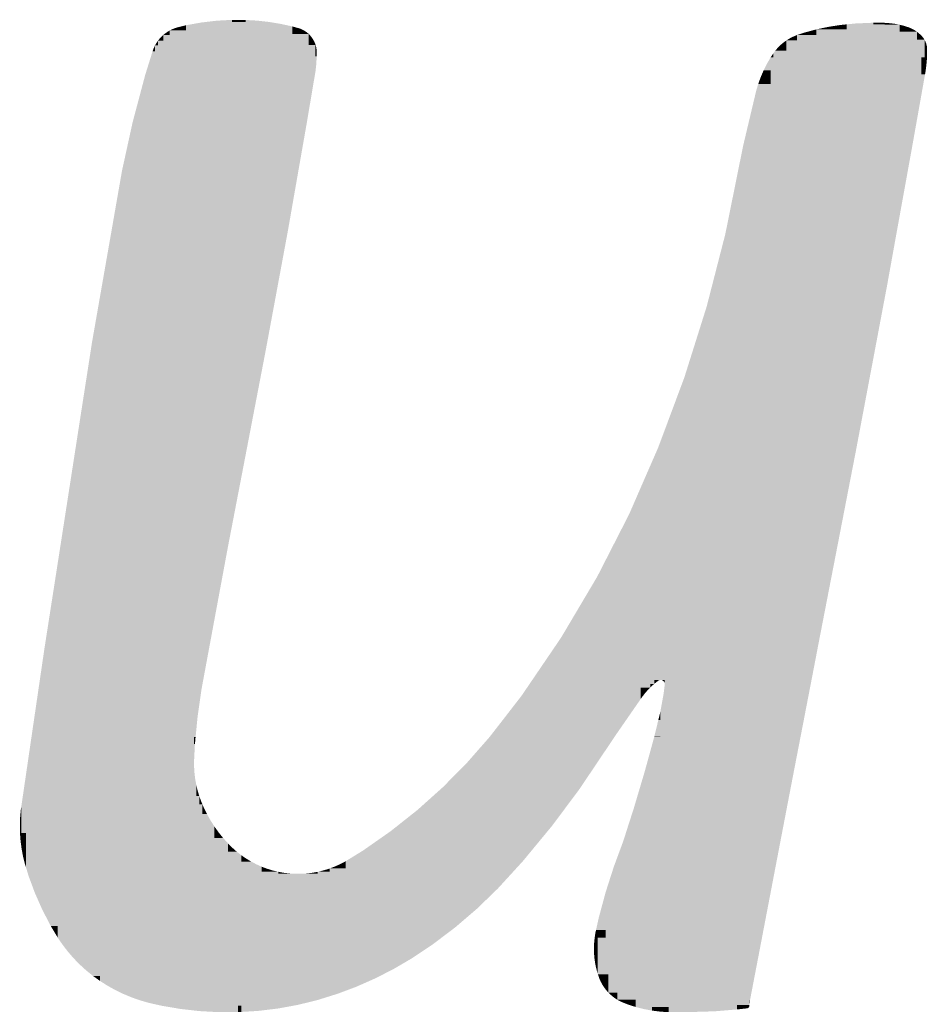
# Model space of a CAD drawing. Extents: x 149 to 8866, y 149 to 4853.
# Drawn here: x 5272.83 to 5297.8, y 4747.8 to 4775.09 of the extents above; entities that cross this region are included whole.
import ezdxf

# ---------------------------------------------------------------- set-up
doc = ezdxf.new("R2010")
doc.units = 0
doc.layers.add('L1D0', color=1, linetype='CONTINUOUS')

msp = doc.modelspace()

# ---------------------------------------------------------------- linework, layer by layer
at = {"layer": 'L1D0'}
for points in [[(5278.242, 4774.945), (5278.242, 4775.07), (5278.666, 4774.945), (5278.666, 4775.094)], [(5278.666, 4775.036), (5278.666, 4775.094), (5278.879, 4775.036), (5278.879, 4775.092)], [(5278.879, 4775.036), (5278.879, 4775.092), (5279.042, 4775.036), (5279.042, 4775.091)], [(5279.042, 4775.036), (5279.042, 4775.091), (5279.691, 4775.036), (5279.367, 4775.072)], [(5276.957, 4774.803), (5277.023, 4774.835), (5277.195, 4774.803), (5277.195, 4774.835)], [(5277.023, 4774.835), (5277.09, 4774.863), (5277.195, 4774.835), (5277.195, 4774.863)], [(5277.09, 4774.863), (5277.159, 4774.886), (5277.195, 4774.863), (5277.195, 4774.894)], [(5277.195, 4774.803), (5277.195, 4774.894), (5277.401, 4774.803), (5277.401, 4774.945)], [(5277.401, 4774.945), (5277.82, 4775.02), (5278.242, 4774.945), (5278.242, 4775.07)], [(5277.401, 4774.394), (5277.401, 4774.945), (5278.666, 4774.394), (5278.666, 4774.945)], [(5278.666, 4774.404), (5278.666, 4775.036), (5279.691, 4774.404), (5279.691, 4775.036)], [(5279.691, 4774.912), (5279.691, 4775.036), (5280.331, 4774.912), (5280.012, 4774.982)], [(5279.691, 4774.708), (5279.691, 4774.912), (5280.331, 4774.708), (5280.331, 4774.912)], [(5280.331, 4774.861), (5280.331, 4774.912), (5280.517, 4774.861), (5280.488, 4774.868)], [(5280.331, 4774.813), (5280.331, 4774.861), (5280.517, 4774.813), (5280.517, 4774.861)], [(5280.331, 4774.708), (5280.331, 4774.813), (5280.628, 4774.708), (5280.628, 4774.813)], [(5280.517, 4774.813), (5280.517, 4774.861), (5280.628, 4774.813), (5280.574, 4774.839)], [(5280.628, 4774.747), (5280.628, 4774.813), (5280.731, 4774.747), (5280.681, 4774.782)], [(5294.421, 4774.677), (5294.421, 4774.743), (5294.748, 4774.677), (5294.748, 4774.831)], [(5294.748, 4774.831), (5295.079, 4774.901), (5295.079, 4774.831)], [(5294.748, 4774.527), (5294.748, 4774.831), (5295.582, 4774.527), (5295.582, 4774.831)], [(5295.079, 4774.831), (5295.079, 4774.901), (5295.414, 4774.831), (5295.414, 4774.953)], [(5295.414, 4774.831), (5295.414, 4774.953), (5295.582, 4774.831), (5295.582, 4774.969)], [(5295.582, 4774.969), (5295.826, 4774.994), (5296.316, 4774.969), (5296.316, 4775.015)], [(5295.582, 4774.546), (5295.582, 4774.969), (5296.63, 4774.546), (5296.63, 4774.969)], [(5296.316, 4774.969), (5296.316, 4775.015), (5296.561, 4774.969), (5296.561, 4775.013)], [(5296.561, 4774.969), (5296.561, 4775.013), (5296.63, 4774.969), (5296.63, 4775.012)], [(5296.63, 4774.959), (5296.63, 4775.012), (5296.769, 4774.959), (5296.769, 4775.002)], [(5296.63, 4774.765), (5296.63, 4774.959), (5297.043, 4774.765), (5297.043, 4774.959)], [(5296.769, 4774.959), (5296.769, 4775.002), (5297.043, 4774.959), (5296.907, 4774.985)], [(5297.043, 4774.868), (5297.043, 4774.959), (5297.178, 4774.868), (5297.178, 4774.924)], [(5297.043, 4774.765), (5297.043, 4774.868), (5297.342, 4774.765), (5297.342, 4774.868)], [(5297.178, 4774.894), (5297.178, 4774.924), (5297.277, 4774.894), (5297.244, 4774.903)], [(5297.178, 4774.868), (5297.178, 4774.894), (5297.342, 4774.868), (5297.277, 4774.894)], [(5297.342, 4774.803), (5297.342, 4774.868), (5297.463, 4774.803), (5297.403, 4774.838)], [(5276.629, 4774.517), (5276.675, 4774.574), (5276.778, 4774.517), (5276.778, 4774.574)], [(5276.675, 4774.574), (5276.724, 4774.628), (5276.778, 4774.574), (5276.778, 4774.678)], [(5276.778, 4774.678), (5276.834, 4774.724), (5276.957, 4774.678), (5276.957, 4774.724)], [(5276.778, 4774.517), (5276.778, 4774.678), (5277.401, 4774.517), (5277.401, 4774.678)], [(5276.834, 4774.724), (5276.894, 4774.765), (5276.957, 4774.724), (5276.957, 4774.803)], [(5276.957, 4774.678), (5276.957, 4774.803), (5277.401, 4774.678), (5277.401, 4774.803)], [(5279.691, 4774.404), (5279.691, 4774.708), (5280.777, 4774.404), (5280.777, 4774.708)], [(5280.628, 4774.708), (5280.628, 4774.747), (5280.777, 4774.708), (5280.731, 4774.747)], [(5280.777, 4774.618), (5280.777, 4774.708), (5280.858, 4774.618), (5280.819, 4774.665)], [(5280.777, 4774.569), (5280.777, 4774.618), (5280.892, 4774.569), (5280.858, 4774.618)], [(5280.777, 4774.516), (5280.777, 4774.569), (5280.922, 4774.516), (5280.892, 4774.569)], [(5293.924, 4774.527), (5293.995, 4774.572), (5294.068, 4774.527), (5294.068, 4774.611)], [(5294.068, 4774.611), (5294.143, 4774.646), (5294.22, 4774.611), (5294.22, 4774.677)], [(5294.068, 4774.527), (5294.068, 4774.611), (5294.22, 4774.527), (5294.22, 4774.611)], [(5294.22, 4774.677), (5294.26, 4774.691), (5294.421, 4774.677), (5294.421, 4774.743)], [(5294.22, 4774.527), (5294.22, 4774.677), (5294.748, 4774.527), (5294.748, 4774.677)], [(5295.582, 4774.06), (5295.582, 4774.546), (5297.727, 4774.06), (5297.727, 4774.546)], [(5296.63, 4774.546), (5296.63, 4774.765), (5297.519, 4774.546), (5297.519, 4774.765)], [(5297.342, 4774.765), (5297.342, 4774.803), (5297.519, 4774.765), (5297.463, 4774.803)], [(5297.519, 4774.722), (5297.519, 4774.765), (5297.574, 4774.722)], [(5297.519, 4774.676), (5297.519, 4774.722), (5297.624, 4774.676), (5297.574, 4774.722)], [(5297.519, 4774.651), (5297.519, 4774.676), (5297.648, 4774.651), (5297.624, 4774.676)], [(5297.519, 4774.632), (5297.519, 4774.651), (5297.666, 4774.632), (5297.648, 4774.651)], [(5297.519, 4774.59), (5297.519, 4774.632), (5297.699, 4774.59), (5297.666, 4774.632)], [(5297.519, 4774.546), (5297.519, 4774.59), (5297.727, 4774.546), (5297.699, 4774.59)], [(5297.727, 4774.45), (5297.727, 4774.546), (5297.77, 4774.45), (5297.75, 4774.499)], [(5276.493, 4774.26), (5276.52, 4774.328), (5276.552, 4774.26), (5276.552, 4774.328)], [(5276.52, 4774.328), (5276.552, 4774.394), (5276.552, 4774.328)], [(5276.552, 4774.394), (5276.589, 4774.457), (5276.629, 4774.394), (5276.629, 4774.517)], [(5276.552, 4773.658), (5276.552, 4774.394), (5278.666, 4773.658), (5278.666, 4774.394)], [(5276.629, 4774.394), (5276.629, 4774.517), (5277.401, 4774.394), (5277.401, 4774.517)], [(5278.666, 4773.658), (5278.666, 4774.404), (5280.964, 4773.658), (5280.964, 4774.404)], [(5280.777, 4774.462), (5280.777, 4774.516), (5280.948, 4774.462), (5280.922, 4774.516)], [(5280.777, 4774.404), (5280.777, 4774.462), (5280.969, 4774.404), (5280.948, 4774.462)], [(5280.964, 4774.345), (5280.964, 4774.404), (5280.985, 4774.345), (5280.969, 4774.404)], [(5280.964, 4774.286), (5280.964, 4774.345), (5280.995, 4774.286), (5280.985, 4774.345)], [(5280.964, 4774.226), (5280.964, 4774.286), (5281, 4774.226), (5280.995, 4774.286)], [(5293.619, 4774.245), (5293.673, 4774.309), (5293.924, 4774.245), (5293.924, 4774.309)], [(5293.673, 4774.309), (5293.731, 4774.369), (5293.924, 4774.309), (5293.924, 4774.369)], [(5293.731, 4774.369), (5293.792, 4774.426), (5293.924, 4774.369), (5293.924, 4774.426)], [(5293.792, 4774.426), (5293.856, 4774.478), (5293.924, 4774.426), (5293.924, 4774.527)], [(5293.924, 4774.06), (5293.924, 4774.527), (5295.582, 4774.06), (5295.582, 4774.527)], [(5297.727, 4774.4), (5297.727, 4774.45), (5297.785, 4774.4), (5297.77, 4774.45)], [(5297.727, 4774.348), (5297.727, 4774.4), (5297.794, 4774.348), (5297.785, 4774.4)], [(5297.727, 4774.296), (5297.727, 4774.348), (5297.799, 4774.296), (5297.794, 4774.348)], [(5297.727, 4774.156), (5297.727, 4774.296), (5297.799, 4774.156), (5297.799, 4774.296)], [(5276.305, 4773.658), (5276.482, 4774.225), (5276.552, 4773.658), (5276.552, 4774.225)], [(5276.482, 4774.225), (5276.493, 4774.26), (5276.552, 4774.225), (5276.552, 4774.26)], [(5280.964, 4774.088), (5280.964, 4774.226), (5281, 4774.088), (5281, 4774.226)], [(5280.964, 4773.658), (5280.964, 4774.088), (5280.988, 4773.872), (5281, 4774.088)], [(5293.3, 4773.706), (5293.39, 4773.886), (5293.491, 4773.706), (5293.491, 4774.06)], [(5293.491, 4774.06), (5293.546, 4774.145), (5293.569, 4774.06), (5293.569, 4774.179)], [(5293.491, 4773.042), (5293.491, 4774.06), (5297.642, 4773.042), (5297.642, 4774.06)], [(5293.569, 4774.179), (5293.619, 4774.245), (5293.924, 4774.179), (5293.924, 4774.245)], [(5293.569, 4774.06), (5293.569, 4774.179), (5293.924, 4774.06), (5293.924, 4774.179)], [(5297.642, 4773.929), (5297.642, 4774.06), (5297.786, 4773.929), (5297.794, 4774.06)], [(5297.727, 4774.06), (5297.727, 4774.156), (5297.794, 4774.06), (5297.799, 4774.156)], [(5297.642, 4773.703), (5297.642, 4773.929), (5297.759, 4773.703), (5297.786, 4773.929)], [(5275.932, 4772.269), (5276.28, 4773.578), (5276.305, 4772.269), (5276.305, 4773.658)], [(5276.305, 4772.269), (5276.305, 4773.658), (5280.728, 4772.269), (5280.728, 4773.658)], [(5280.728, 4772.269), (5280.728, 4773.658), (5280.945, 4773.552), (5280.964, 4773.658)], [(5293.151, 4773.333), (5293.22, 4773.522), (5293.491, 4773.333), (5293.491, 4773.522)], [(5293.22, 4773.522), (5293.3, 4773.706), (5293.491, 4773.522), (5293.491, 4773.706)], [(5297.642, 4773.591), (5297.642, 4773.703), (5297.74, 4773.591), (5297.759, 4773.703)], [(5297.642, 4773.042), (5297.642, 4773.591), (5297.74, 4773.591)], [(5293.093, 4773.139), (5293.151, 4773.333), (5293.491, 4773.139), (5293.491, 4773.333)], [(5292.734, 4771.626), (5293.07, 4773.042), (5293.07, 4771.626)], [(5293.07, 4773.042), (5293.093, 4773.139), (5293.491, 4773.042), (5293.491, 4773.139)], [(5293.07, 4771.626), (5293.07, 4773.042), (5297.39, 4771.626), (5297.39, 4773.042)], [(5297.39, 4771.626), (5297.39, 4773.042), (5297.413, 4771.755), (5297.642, 4773.042)], [(5275.642, 4770.945), (5275.932, 4772.269), (5275.932, 4770.945)], [(5275.932, 4770.945), (5275.932, 4772.269), (5280.496, 4770.945), (5280.496, 4772.269)], [(5280.496, 4770.945), (5280.496, 4772.269), (5280.72, 4772.221), (5280.728, 4772.269)], [(5292.446, 4770.2), (5292.734, 4771.626), (5297.132, 4770.2), (5297.39, 4771.626)], [(5275.525, 4770.277), (5275.642, 4770.945), (5275.642, 4770.277)], [(5275.642, 4770.277), (5275.642, 4770.945), (5280.379, 4770.277), (5280.379, 4770.945)], [(5280.379, 4770.277), (5280.379, 4770.945), (5280.487, 4770.892), (5280.496, 4770.945)], [(5275.359, 4769.325), (5275.525, 4770.277), (5280.213, 4769.325), (5280.379, 4770.277)], [(5292.243, 4769.196), (5292.446, 4770.2), (5292.446, 4769.196)], [(5292.446, 4769.196), (5292.446, 4770.2), (5296.95, 4769.196), (5296.95, 4770.2)], [(5296.95, 4769.196), (5296.95, 4770.2), (5297.081, 4769.919), (5297.132, 4770.2)], [(5275.085, 4767.761), (5275.359, 4769.325), (5279.923, 4767.761), (5280.213, 4769.325)], [(5291.879, 4767.781), (5292.243, 4769.196), (5296.695, 4767.781), (5296.95, 4769.196)], [(5274.813, 4766.205), (5275.085, 4767.761), (5279.634, 4766.205), (5279.923, 4767.761)], [(5291.732, 4767.21), (5291.879, 4767.781), (5296.587, 4767.21), (5296.695, 4767.781)], [(5291.239, 4765.645), (5291.732, 4767.21), (5296.292, 4765.645), (5296.587, 4767.21)], [(5274.78, 4765.99), (5274.813, 4766.205), (5279.594, 4765.99), (5279.634, 4766.205)], [(5274.505, 4764.221), (5274.78, 4765.99), (5279.254, 4764.221), (5279.594, 4765.99)], [(5291.116, 4765.255), (5291.239, 4765.645), (5296.218, 4765.255), (5296.292, 4765.645)], [(5290.399, 4763.335), (5291.116, 4765.255), (5295.856, 4763.335), (5296.218, 4765.255)], [(5274.179, 4762.121), (5274.505, 4764.221), (5278.85, 4762.121), (5279.254, 4764.221)], [(5289.989, 4762.395), (5290.339, 4763.197), (5295.674, 4762.395), (5295.83, 4763.197)], [(5290.339, 4763.197), (5290.399, 4763.335), (5295.83, 4763.197), (5295.856, 4763.335)], [(5289.216, 4760.75), (5289.602, 4761.505), (5289.989, 4760.75), (5289.989, 4762.395)], [(5289.989, 4760.75), (5289.989, 4762.395), (5295.355, 4760.75), (5295.674, 4762.395)], [(5273.947, 4760.627), (5274.179, 4762.121), (5278.562, 4760.627), (5278.85, 4762.121)], [(5273.506, 4757.795), (5273.947, 4760.627), (5278.036, 4757.795), (5278.562, 4760.627)], [(5288.719, 4759.778), (5289.216, 4760.75), (5295.166, 4759.778), (5295.355, 4760.75)], [(5287.729, 4758.108), (5288.719, 4759.778), (5288.719, 4758.108)], [(5288.719, 4758.108), (5288.719, 4759.778), (5294.842, 4758.108), (5294.842, 4759.778)], [(5294.842, 4758.108), (5294.842, 4759.778), (5294.885, 4758.329), (5295.166, 4759.778)], [(5286.859, 4756.829), (5287.729, 4758.108), (5290.289, 4756.829), (5290.289, 4758.108)], [(5290.289, 4756.937), (5290.289, 4758.108), (5290.578, 4756.937), (5290.578, 4758.108)], [(5290.578, 4756.808), (5290.578, 4758.108), (5294.592, 4756.808), (5294.842, 4758.108)], [(5273.34, 4756.661), (5273.506, 4757.795), (5277.826, 4756.661), (5277.826, 4757.795)], [(5277.826, 4756.661), (5277.826, 4757.795), (5277.894, 4757.029), (5278.036, 4757.795)], [(5286.789, 4756.726), (5286.859, 4756.829), (5290.177, 4756.726), (5290.177, 4756.829)], [(5290.177, 4756.726), (5290.177, 4756.829), (5290.26, 4756.805), (5290.289, 4756.829)], [(5290.289, 4756.913), (5290.289, 4756.937), (5290.394, 4756.913), (5290.394, 4756.937)], [(5290.289, 4756.879), (5290.289, 4756.913), (5290.348, 4756.879), (5290.394, 4756.913)], [(5290.289, 4756.829), (5290.289, 4756.879), (5290.348, 4756.879)], [(5290.394, 4756.932), (5290.394, 4756.937), (5290.426, 4756.932), (5290.426, 4756.937)], [(5290.394, 4756.921), (5290.394, 4756.932), (5290.403, 4756.921), (5290.426, 4756.932)], [(5290.394, 4756.913), (5290.394, 4756.921), (5290.403, 4756.921)], [(5290.426, 4756.932), (5290.426, 4756.937), (5290.449, 4756.936), (5290.474, 4756.937)], [(5290.459, 4756.075), (5290.547, 4756.563), (5290.577, 4756.075), (5290.577, 4756.808)], [(5290.52, 4756.922), (5290.498, 4756.932), (5290.52, 4756.937), (5290.474, 4756.937)], [(5290.52, 4756.922), (5290.52, 4756.937), (5290.578, 4756.922), (5290.578, 4756.937)], [(5290.54, 4756.908), (5290.52, 4756.922), (5290.578, 4756.908), (5290.578, 4756.922)], [(5290.556, 4756.89), (5290.54, 4756.908), (5290.578, 4756.89), (5290.578, 4756.908)], [(5290.568, 4756.869), (5290.556, 4756.89), (5290.578, 4756.869), (5290.578, 4756.89)], [(5290.578, 4756.821), (5290.576, 4756.845), (5290.578, 4756.869), (5290.568, 4756.869)], [(5290.577, 4756.808), (5290.578, 4756.821), (5290.578, 4756.808)], [(5290.577, 4756.075), (5290.577, 4756.808), (5294.45, 4756.075), (5294.45, 4756.808)], [(5294.45, 4756.075), (5294.45, 4756.808), (5294.592, 4756.808)], [(5273.15, 4755.366), (5273.34, 4756.661), (5273.34, 4755.366)], [(5273.34, 4755.366), (5273.34, 4756.661), (5277.667, 4755.366), (5277.667, 4756.661)], [(5277.667, 4755.366), (5277.667, 4756.661), (5277.721, 4755.919), (5277.826, 4756.661)], [(5286.044, 4755.737), (5286.638, 4756.504), (5286.789, 4755.737), (5286.789, 4756.726)], [(5286.789, 4756.418), (5286.789, 4756.726), (5289.919, 4756.418), (5289.919, 4756.726)], [(5289.919, 4756.644), (5289.919, 4756.726), (5290.097, 4756.644), (5290.177, 4756.726)], [(5289.919, 4756.556), (5289.919, 4756.644), (5290.022, 4756.556), (5290.097, 4756.644)], [(5289.919, 4756.418), (5289.919, 4756.556), (5289.952, 4756.466), (5290.022, 4756.556)], [(5286.789, 4755.441), (5286.789, 4756.418), (5289.242, 4755.441), (5289.919, 4756.418)], [(5290.401, 4755.834), (5290.459, 4756.075), (5290.459, 4755.834)], [(5290.459, 4755.366), (5290.459, 4756.075), (5294.313, 4755.366), (5294.313, 4756.075)], [(5294.313, 4755.366), (5294.313, 4756.075), (5294.418, 4755.907), (5294.45, 4756.075)], [(5285.755, 4755.366), (5286.044, 4755.737), (5286.789, 4755.366), (5286.789, 4755.737)], [(5290.289, 4755.374), (5290.401, 4755.834), (5290.459, 4755.374), (5290.459, 4755.834)], [(5286.789, 4755.366), (5286.789, 4755.441), (5289.192, 4755.366), (5289.242, 4755.441)], [(5272.872, 4753.464), (5273.15, 4755.366), (5276.743, 4753.464), (5276.743, 4755.366)], [(5276.743, 4754.553), (5276.743, 4755.366), (5277.625, 4754.553), (5277.625, 4755.366)], [(5277.625, 4755.172), (5277.625, 4755.366), (5277.648, 4755.172), (5277.667, 4755.366)], [(5277.625, 4754.717), (5277.625, 4755.172), (5277.629, 4754.799), (5277.648, 4755.172)], [(5284.93, 4754.452), (5285.135, 4754.659), (5285.755, 4754.452), (5285.755, 4755.366)], [(5285.755, 4754.452), (5285.755, 4755.366), (5288.578, 4754.452), (5289.192, 4755.366)], [(5290.021, 4754.4), (5290.164, 4754.918), (5290.287, 4754.4), (5290.287, 4755.366)], [(5290.287, 4755.366), (5290.289, 4755.374), (5290.289, 4755.366)], [(5290.287, 4754.4), (5290.287, 4755.366), (5294.126, 4754.4), (5294.313, 4755.366)], [(5290.289, 4755.366), (5290.289, 4755.374), (5290.459, 4755.366), (5290.459, 4755.374)], [(5276.743, 4754.389), (5276.743, 4754.553), (5277.635, 4754.389), (5277.625, 4754.553)], [(5276.743, 4754.226), (5276.743, 4754.389), (5277.654, 4754.226), (5277.635, 4754.389)], [(5283.773, 4753.362), (5284.473, 4753.989), (5284.93, 4753.362), (5284.93, 4754.452)], [(5284.93, 4753.362), (5284.93, 4754.452), (5287.803, 4753.362), (5287.803, 4754.452)], [(5287.803, 4753.362), (5287.803, 4754.452), (5288.228, 4753.932), (5288.578, 4754.452)], [(5289.721, 4753.391), (5289.868, 4753.886), (5290.021, 4753.391), (5290.021, 4754.4)], [(5290.021, 4753.391), (5290.021, 4754.4), (5293.932, 4753.391), (5293.932, 4754.4)], [(5293.932, 4753.391), (5293.932, 4754.4), (5294.021, 4753.854), (5294.126, 4754.4)], [(5276.743, 4754.065), (5276.743, 4754.226), (5277.683, 4754.065), (5277.654, 4754.226)], [(5276.743, 4753.748), (5276.743, 4754.065), (5277.683, 4753.748), (5277.683, 4754.065)], [(5277.683, 4753.748), (5277.683, 4754.065), (5277.767, 4753.748), (5277.72, 4753.905)], [(5276.743, 4753.518), (5276.743, 4753.748), (5277.767, 4753.518), (5277.767, 4753.748)], [(5277.767, 4753.518), (5277.767, 4753.748), (5277.854, 4753.518), (5277.822, 4753.594)], [(5272.837, 4753.148), (5272.856, 4753.359), (5272.872, 4753.148), (5272.872, 4753.464)], [(5272.872, 4752.725), (5272.872, 4753.464), (5276.743, 4752.725), (5276.743, 4753.464)], [(5276.743, 4753.25), (5276.743, 4753.518), (5277.854, 4753.25), (5277.854, 4753.518)], [(5277.854, 4753.25), (5277.854, 4753.518), (5277.979, 4753.25), (5277.892, 4753.427)], [(5283.036, 4752.778), (5283.773, 4753.362), (5283.773, 4752.778)], [(5283.773, 4752.927), (5283.773, 4753.362), (5287.478, 4752.927), (5287.803, 4753.362)], [(5289.439, 4752.511), (5289.562, 4752.899), (5289.721, 4752.511), (5289.721, 4753.391)], [(5289.721, 4752.511), (5289.721, 4753.391), (5293.763, 4752.511), (5293.932, 4753.391)], [(5272.83, 4752.937), (5272.837, 4753.148), (5272.872, 4752.937), (5272.872, 4753.148)], [(5276.743, 4752.909), (5276.743, 4753.25), (5277.979, 4752.909), (5277.979, 4753.25)], [(5277.979, 4752.909), (5277.979, 4753.25), (5278.183, 4752.909), (5278.076, 4753.077)], [(5272.834, 4752.725), (5272.83, 4752.937), (5272.872, 4752.725), (5272.872, 4752.937)], [(5272.85, 4752.514), (5272.834, 4752.725), (5272.998, 4752.514), (5272.998, 4752.725)], [(5272.998, 4751.788), (5272.998, 4752.725), (5276.743, 4751.788), (5276.743, 4752.725)], [(5276.743, 4752.447), (5276.743, 4752.909), (5278.183, 4752.447), (5278.183, 4752.909)], [(5278.183, 4752.748), (5278.183, 4752.909), (5278.298, 4752.748)], [(5278.183, 4752.594), (5278.183, 4752.748), (5278.422, 4752.594), (5278.298, 4752.748)], [(5282.265, 4752.239), (5283.036, 4752.778), (5283.773, 4752.239), (5283.773, 4752.778)], [(5283.773, 4751.752), (5283.773, 4752.927), (5286.489, 4751.752), (5286.489, 4752.927)], [(5286.489, 4751.752), (5286.489, 4752.927), (5286.678, 4751.959), (5287.478, 4752.927)], [(5272.877, 4752.303), (5272.85, 4752.514), (5272.998, 4752.303), (5272.998, 4752.514)], [(5276.743, 4752.115), (5276.743, 4752.447), (5278.554, 4752.115), (5278.554, 4752.447)], [(5278.183, 4752.447), (5278.183, 4752.594), (5278.554, 4752.447), (5278.422, 4752.594)], [(5278.554, 4752.32), (5278.554, 4752.447), (5278.68, 4752.32), (5278.624, 4752.376)], [(5289.173, 4751.791), (5289.298, 4752.13), (5289.439, 4751.791), (5289.439, 4752.511)], [(5289.439, 4751.791), (5289.439, 4752.511), (5293.625, 4751.791), (5293.625, 4752.511)], [(5293.625, 4751.791), (5293.625, 4752.511), (5293.627, 4751.8), (5293.763, 4752.511)], [(5272.916, 4752.095), (5272.877, 4752.303), (5272.998, 4752.095), (5272.998, 4752.303)], [(5278.554, 4752.214), (5278.554, 4752.32), (5278.8, 4752.214), (5278.68, 4752.32)], [(5278.554, 4752.115), (5278.554, 4752.214), (5278.926, 4752.115), (5278.8, 4752.214)], [(5281.864, 4751.993), (5282.265, 4752.239), (5282.265, 4751.993)], [(5282.265, 4751.752), (5282.265, 4752.239), (5283.773, 4751.752), (5283.773, 4752.239)], [(5272.998, 4751.788), (5272.967, 4751.889), (5272.998, 4752.095), (5272.916, 4752.095)], [(5276.743, 4747.974), (5276.743, 4752.115), (5278.926, 4747.974), (5278.926, 4752.115)], [(5278.926, 4752.025), (5278.926, 4752.115), (5279.058, 4752.025)], [(5278.926, 4751.942), (5278.926, 4752.025), (5279.195, 4751.942), (5279.058, 4752.025)], [(5278.926, 4751.868), (5278.926, 4751.942), (5279.337, 4751.868), (5279.195, 4751.942)], [(5281.655, 4751.876), (5281.796, 4751.951), (5281.796, 4751.876)], [(5281.796, 4751.951), (5281.864, 4751.993), (5282.265, 4751.951), (5282.265, 4751.993)], [(5281.796, 4751.752), (5281.796, 4751.951), (5282.265, 4751.752), (5282.265, 4751.951)], [(5273.07, 4751.548), (5272.998, 4751.788), (5273.448, 4751.548), (5273.448, 4751.788)], [(5273.448, 4750.619), (5273.448, 4751.788), (5276.743, 4750.619), (5276.743, 4751.788)], [(5278.926, 4751.802), (5278.926, 4751.868), (5279.482, 4751.802), (5279.337, 4751.868)], [(5278.926, 4751.661), (5278.926, 4751.802), (5279.482, 4751.661), (5279.482, 4751.802)], [(5278.926, 4747.901), (5278.926, 4751.661), (5279.941, 4747.901), (5279.941, 4751.661)], [(5279.482, 4751.746), (5279.482, 4751.802), (5279.632, 4751.746)], [(5279.482, 4751.661), (5279.482, 4751.746), (5279.632, 4751.661), (5279.632, 4751.746)], [(5279.632, 4751.661), (5279.632, 4751.746), (5279.785, 4751.661), (5279.785, 4751.698)], [(5279.785, 4751.661), (5279.785, 4751.698), (5279.941, 4751.661)], [(5279.941, 4751.605), (5279.941, 4751.661), (5280.098, 4751.605), (5280.098, 4751.632)], [(5280.098, 4751.605), (5280.098, 4751.632), (5280.257, 4751.605), (5280.257, 4751.614)], [(5280.257, 4751.605), (5280.257, 4751.614), (5280.417, 4751.605)], [(5280.577, 4751.605), (5280.736, 4751.615), (5280.736, 4751.605)], [(5280.736, 4751.605), (5280.736, 4751.615), (5280.895, 4751.605), (5280.895, 4751.635)], [(5280.895, 4751.605), (5280.895, 4751.635), (5281.025, 4751.605), (5281.025, 4751.66)], [(5281.025, 4751.66), (5281.053, 4751.665), (5281.207, 4751.66), (5281.207, 4751.704)], [(5281.025, 4750.131), (5281.025, 4751.66), (5284.81, 4750.131), (5284.81, 4751.66)], [(5281.207, 4751.66), (5281.207, 4751.704), (5281.36, 4751.66), (5281.36, 4751.752)], [(5281.36, 4751.752), (5281.509, 4751.81), (5281.509, 4751.752)], [(5281.36, 4751.66), (5281.36, 4751.752), (5284.81, 4751.66), (5284.81, 4751.752)], [(5281.509, 4751.81), (5281.655, 4751.876), (5281.796, 4751.81), (5281.796, 4751.876)], [(5281.509, 4751.752), (5281.509, 4751.81), (5281.796, 4751.752), (5281.796, 4751.81)], [(5284.81, 4751.203), (5284.81, 4751.752), (5285.987, 4751.203), (5285.987, 4751.752)], [(5285.987, 4751.203), (5285.987, 4751.752), (5286.256, 4751.497), (5286.489, 4751.752)], [(5288.953, 4751.105), (5289.173, 4751.791), (5293.494, 4751.105), (5293.625, 4751.791)], [(5273.245, 4751.078), (5273.07, 4751.548), (5273.448, 4751.078), (5273.448, 4751.548)], [(5279.941, 4748.134), (5279.941, 4751.605), (5281.025, 4748.134), (5281.025, 4751.605)], [(5273.448, 4750.619), (5273.245, 4751.078), (5273.448, 4751.078)], [(5284.81, 4750.131), (5284.81, 4751.203), (5285.415, 4750.649), (5285.987, 4751.203)], [(5288.765, 4750.41), (5288.953, 4751.105), (5288.953, 4750.41)], [(5288.953, 4749.845), (5288.953, 4751.105), (5293.253, 4749.845), (5293.253, 4751.105)], [(5293.253, 4749.845), (5293.253, 4751.105), (5293.274, 4749.957), (5293.494, 4751.105)], [(5273.679, 4750.174), (5273.448, 4750.619), (5273.87, 4750.174), (5273.87, 4750.619)], [(5273.87, 4749.855), (5273.87, 4750.619), (5276.743, 4749.855), (5276.743, 4750.619)], [(5288.686, 4750.058), (5288.765, 4750.41), (5288.953, 4750.058), (5288.953, 4750.41)], [(5273.87, 4749.855), (5273.808, 4749.958), (5273.87, 4750.174), (5273.679, 4750.174)], [(5281.025, 4749.274), (5281.025, 4750.131), (5283.607, 4749.274), (5283.607, 4750.131)], [(5283.607, 4749.651), (5283.607, 4750.131), (5284.175, 4749.651), (5284.81, 4750.131)], [(5288.648, 4749.845), (5288.671, 4749.988), (5288.953, 4749.845), (5288.953, 4749.988)], [(5288.671, 4749.988), (5288.686, 4750.058), (5288.953, 4749.988), (5288.953, 4750.058)], [(5274.005, 4749.656), (5273.87, 4749.855), (5274.655, 4749.656), (5274.655, 4749.855)], [(5274.655, 4748.949), (5274.655, 4749.855), (5276.743, 4748.949), (5276.743, 4749.855)], [(5288.634, 4749.701), (5288.648, 4749.845), (5288.736, 4749.701), (5288.736, 4749.845)], [(5288.736, 4748.844), (5288.736, 4749.845), (5293.061, 4748.844), (5293.061, 4749.845)], [(5293.061, 4748.844), (5293.061, 4749.845), (5293.253, 4749.845)], [(5274.152, 4749.465), (5274.005, 4749.656), (5274.655, 4749.465), (5274.655, 4749.656)], [(5274.309, 4749.284), (5274.152, 4749.465), (5274.655, 4749.284), (5274.655, 4749.465)], [(5283.607, 4749.274), (5283.607, 4749.651), (5283.843, 4749.431), (5284.175, 4749.651)], [(5288.629, 4749.556), (5288.634, 4749.701), (5288.736, 4749.556), (5288.736, 4749.701)], [(5288.632, 4749.411), (5288.629, 4749.556), (5288.736, 4749.411), (5288.736, 4749.556)], [(5274.655, 4748.949), (5274.477, 4749.112), (5274.655, 4749.284), (5274.309, 4749.284)], [(5281.025, 4748.729), (5281.025, 4749.274), (5282.611, 4748.729), (5282.611, 4749.274)], [(5282.611, 4748.729), (5282.611, 4749.274), (5283.117, 4748.987), (5283.607, 4749.274)], [(5288.645, 4749.267), (5288.632, 4749.411), (5288.736, 4749.267), (5288.736, 4749.411)], [(5288.666, 4749.124), (5288.645, 4749.267), (5288.736, 4749.124), (5288.736, 4749.267)], [(5274.842, 4748.798), (5274.655, 4748.949), (5275.459, 4748.798), (5275.459, 4748.949)], [(5275.459, 4748.407), (5275.459, 4748.949), (5276.743, 4748.407), (5276.743, 4748.949)], [(5288.736, 4748.844), (5288.697, 4748.983), (5288.736, 4749.124), (5288.666, 4749.124)], [(5275.039, 4748.657), (5274.939, 4748.728), (5275.039, 4748.798), (5274.842, 4748.798)], [(5275.039, 4748.657), (5275.039, 4748.798), (5275.459, 4748.657), (5275.459, 4748.798)], [(5275.459, 4748.407), (5275.245, 4748.526), (5275.459, 4748.657), (5275.039, 4748.657)], [(5281.025, 4748.5), (5281.025, 4748.729), (5282.093, 4748.5), (5282.611, 4748.729)], [(5288.76, 4748.776), (5288.736, 4748.844), (5289.026, 4748.776), (5289.026, 4748.844)], [(5288.772, 4748.738), (5288.76, 4748.776), (5289.026, 4748.738), (5289.026, 4748.776)], [(5288.803, 4748.665), (5288.772, 4748.738), (5289.026, 4748.665), (5289.026, 4748.738)], [(5288.839, 4748.594), (5288.803, 4748.665), (5289.026, 4748.594), (5289.026, 4748.665)], [(5289.026, 4748.338), (5289.026, 4748.844), (5290.685, 4748.338), (5290.685, 4748.844)], [(5290.685, 4748.116), (5290.685, 4748.844), (5292.921, 4748.116), (5293.061, 4748.844)], [(5275.905, 4748.207), (5275.679, 4748.301), (5275.905, 4748.407), (5275.459, 4748.407)], [(5275.905, 4748.207), (5275.905, 4748.407), (5276.743, 4748.207), (5276.743, 4748.407)], [(5281.025, 4748.301), (5281.025, 4748.5), (5281.561, 4748.301), (5282.093, 4748.5)], [(5288.879, 4748.525), (5288.839, 4748.594), (5289.026, 4748.525), (5289.026, 4748.594)], [(5288.924, 4748.46), (5288.879, 4748.525), (5289.026, 4748.46), (5289.026, 4748.525)], [(5289.026, 4748.338), (5288.974, 4748.397), (5289.026, 4748.46), (5288.924, 4748.46)], [(5289.084, 4748.283), (5289.026, 4748.338), (5289.275, 4748.283), (5289.275, 4748.338)], [(5289.275, 4748.141), (5289.275, 4748.338), (5289.779, 4748.141), (5289.779, 4748.338)], [(5289.779, 4747.942), (5289.779, 4748.338), (5290.685, 4747.942), (5290.685, 4748.338)], [(5276.37, 4748.058), (5276.135, 4748.126), (5276.37, 4748.207), (5275.905, 4748.207)], [(5276.37, 4748.058), (5276.37, 4748.207), (5276.743, 4748.058), (5276.743, 4748.207)], [(5279.941, 4747.901), (5279.941, 4748.134), (5280.486, 4748.001), (5281.025, 4748.134)], [(5281.025, 4748.134), (5281.025, 4748.301), (5281.291, 4748.217), (5281.561, 4748.301)], [(5289.144, 4748.231), (5289.084, 4748.283), (5289.275, 4748.231), (5289.275, 4748.283)], [(5289.275, 4748.141), (5289.208, 4748.184), (5289.275, 4748.231), (5289.144, 4748.231)], [(5289.344, 4748.102), (5289.275, 4748.141), (5289.453, 4748.102), (5289.453, 4748.141)], [(5289.453, 4748.054), (5289.416, 4748.069), (5289.453, 4748.102), (5289.344, 4748.102)], [(5289.453, 4748.054), (5289.453, 4748.141), (5289.779, 4748.054), (5289.779, 4748.141)], [(5290.685, 4747.8), (5290.685, 4748.116), (5291.203, 4747.8), (5291.203, 4748.116)], [(5291.203, 4747.823), (5291.203, 4748.116), (5291.946, 4747.823), (5291.946, 4748.116)], [(5291.946, 4747.874), (5291.946, 4748.116), (5292.563, 4747.874), (5292.563, 4748.116)], [(5292.563, 4747.999), (5292.563, 4748.116), (5292.906, 4747.999), (5292.906, 4748.116)], [(5292.906, 4748.092), (5292.906, 4748.116), (5292.916, 4748.092), (5292.921, 4748.116)], [(5292.906, 4748.046), (5292.906, 4748.092), (5292.91, 4748.046), (5292.916, 4748.092)], [(5276.743, 4747.974), (5276.489, 4748.031), (5276.743, 4748.058), (5276.37, 4748.058)], [(5277.774, 4747.829), (5277.257, 4747.887), (5277.774, 4747.974), (5276.743, 4747.974)], [(5278.295, 4747.8), (5277.774, 4747.829), (5278.295, 4747.974), (5277.774, 4747.974)], [(5278.295, 4747.8), (5278.295, 4747.974), (5278.833, 4747.8), (5278.833, 4747.974)], [(5278.833, 4747.8), (5278.833, 4747.974), (5278.926, 4747.806), (5278.926, 4747.974)], [(5278.926, 4747.806), (5278.926, 4747.901), (5279.387, 4747.834), (5279.939, 4747.901)], [(5289.779, 4747.942), (5289.56, 4748.012), (5289.779, 4748.054), (5289.453, 4748.054)], [(5290.227, 4747.843), (5290.002, 4747.885), (5290.227, 4747.942), (5289.779, 4747.942)], [(5290.456, 4747.814), (5290.227, 4747.843), (5290.456, 4747.942), (5290.227, 4747.942)], [(5290.685, 4747.8), (5290.456, 4747.814), (5290.685, 4747.942), (5290.456, 4747.942)], [(5291.203, 4747.8), (5291.203, 4747.823), (5291.606, 4747.813), (5291.946, 4747.823)], [(5291.946, 4747.823), (5291.946, 4747.874), (5292.285, 4747.851), (5292.563, 4747.874)], [(5292.563, 4747.934), (5292.563, 4747.999), (5292.892, 4747.934), (5292.892, 4747.999)], [(5292.563, 4747.874), (5292.563, 4747.934), (5292.841, 4747.905), (5292.841, 4747.934)], [(5292.841, 4747.922), (5292.841, 4747.934), (5292.88, 4747.922), (5292.892, 4747.934)], [(5292.841, 4747.912), (5292.841, 4747.922), (5292.866, 4747.912), (5292.88, 4747.922)], [(5292.841, 4747.905), (5292.841, 4747.912), (5292.849, 4747.906), (5292.866, 4747.912)], [(5292.892, 4747.975), (5292.892, 4747.999), (5292.906, 4747.975), (5292.906, 4747.999)], [(5292.892, 4747.967), (5292.892, 4747.975), (5292.905, 4747.967), (5292.906, 4747.975)], [(5292.892, 4747.934), (5292.892, 4747.967), (5292.901, 4747.95), (5292.905, 4747.967)], [(5292.906, 4747.999), (5292.906, 4748.046), (5292.91, 4748.046)]]:
    msp.add_solid(points, dxfattribs=at)

doc.saveas('drawing.dxf')
